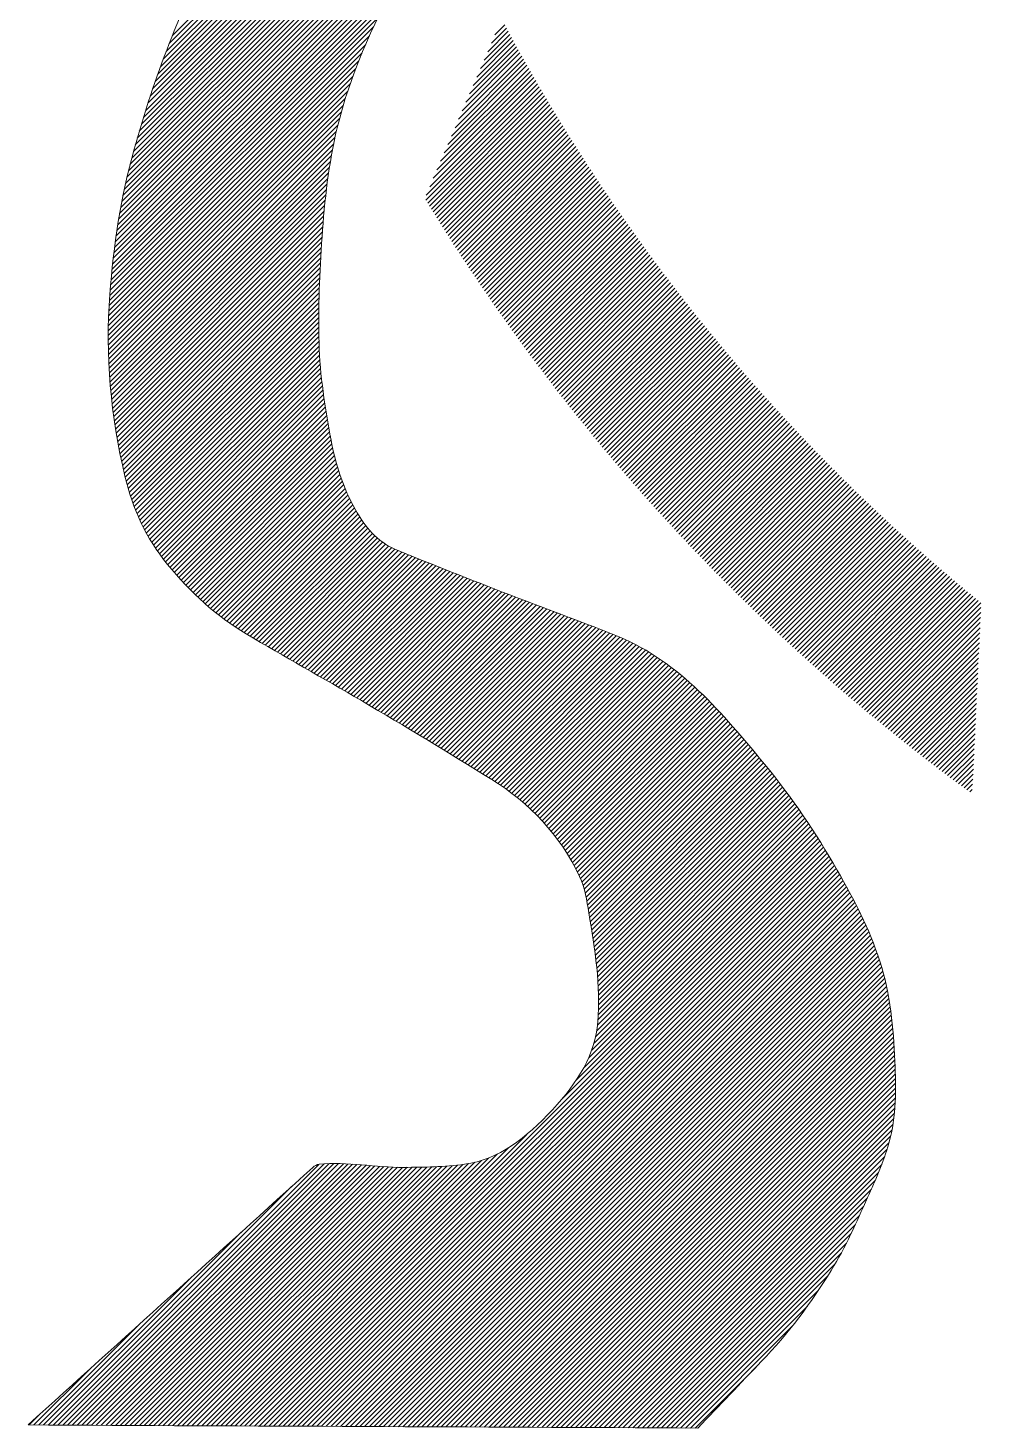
# Model space of a CAD drawing. Header units: inches. Extents: x -49881 to 95347, y -45374 to 27845.
# Drawn here: x 93312.9 to 93597.8, y 2247.5 to 2666.2 of the extents above; entities that cross this region are included whole.
import ezdxf

# ---------------------------------------------------------------- set-up
doc = ezdxf.new("R2010")
doc.units = ezdxf.units.IN
doc.header["$MEASUREMENT"] = 0
doc.layers.add('ONDOCS', color=7, linetype='Continuous', lineweight=0)

# ---------------------------------------------------------------- blocks, each defined once
blk = doc.blocks.new('Template Zicom')
at = {"layer": 'ONDOCS', "color": 7, "linetype": 'Continuous', "lineweight": 0, "ltscale": 100}
for p, q in [((1041.003, 133.321), (1046.731, 139.05)), ((1041.02, 133.376), (1046.681, 139.037)), ((1041.038, 133.43), (1046.632, 139.024)), ((1041.056, 133.485), (1046.582, 139.011)), ((1041.076, 133.541), (1046.532, 138.998)), ((1041.095, 133.598), (1046.482, 138.985)), ((1041.116, 133.655), (1046.432, 138.972)), ((1041.137, 133.713), (1046.382, 138.958)), ((1041.159, 133.772), (1046.331, 138.944)), ((1041.183, 133.832), (1046.28, 138.93)), ((1041.207, 133.893), (1046.228, 138.915)), ((1040.986, 133.268), (1045.292, 137.573)), ((1040.97, 133.215), (1044.975, 137.22)), ((1040.954, 133.162), (1044.759, 136.968)), ((1040.939, 133.11), (1044.586, 136.757)), ((1040.924, 133.059), (1044.437, 136.572)), ((1040.91, 133.007), (1044.305, 136.403)), ((1040.896, 132.957), (1044.185, 136.246)), ((1040.883, 132.907), (1044.074, 136.098)), ((1040.871, 132.858), (1043.971, 135.958)), ((1040.859, 132.81), (1043.874, 135.825)), ((1040.849, 132.763), (1043.782, 135.696)), ((1040.839, 132.716), (1043.697, 135.574)), ((1040.829, 132.67), (1043.618, 135.459)), ((1040.82, 132.624), (1043.545, 135.349)), ((1040.812, 132.579), (1043.476, 135.243)), ((1040.804, 132.534), (1043.411, 135.141)), ((1040.796, 132.49), (1043.349, 135.042)), ((1040.783, 132.402), (1043.234, 134.853)), ((1040.789, 132.446), (1043.29, 134.946)), ((1040.776, 132.359), (1043.18, 134.763)), ((1040.771, 132.317), (1043.128, 134.674)), ((1040.765, 132.274), (1043.078, 134.587)), ((1040.755, 132.191), (1042.983, 134.419)), ((1040.76, 132.232), (1043.03, 134.502)), ((1040.751, 132.149), (1042.938, 134.337)), ((1040.746, 132.108), (1042.894, 134.256)), ((1040.739, 132.027), (1042.815, 134.103)), ((1040.742, 132.068), (1042.853, 134.179)), ((1040.735, 131.987), (1042.779, 134.031)), ((1040.729, 131.907), (1042.714, 133.892)), ((1040.732, 131.947), (1042.745, 133.96)), ((1043.589, 133.705), (1043.786, 133.902)), ((1043.617, 133.77), (1043.773, 133.926)), ((1043.645, 133.834), (1043.76, 133.95)), ((1043.672, 133.899), (1043.747, 133.974)), ((1040.726, 131.868), (1042.685, 133.826)), ((1043.451, 133.383), (1043.851, 133.783)), ((1043.478, 133.447), (1043.838, 133.807)), ((1043.506, 133.512), (1043.825, 133.831)), ((1043.534, 133.576), (1043.812, 133.855)), ((1043.562, 133.641), (1043.799, 133.878)), ((1040.722, 131.79), (1042.632, 133.7)), ((1040.724, 131.829), (1042.657, 133.762)), ((1043.34, 133.125), (1043.904, 133.689)), ((1043.368, 133.189), (1043.891, 133.713)), ((1043.395, 133.254), (1043.878, 133.736)), ((1043.423, 133.318), (1043.864, 133.76)), ((1040.719, 131.713), (1042.586, 133.581)), ((1040.72, 131.751), (1042.608, 133.639)), ((1043.201, 132.803), (1043.971, 133.572)), ((1043.229, 132.867), (1043.957, 133.595)), ((1043.257, 132.932), (1043.944, 133.619)), ((1043.285, 132.996), (1043.931, 133.642)), ((1043.312, 133.06), (1043.917, 133.666)), ((1040.718, 131.676), (1042.566, 133.524)), ((1040.718, 131.638), (1042.547, 133.468)), ((1043.145, 132.636), (1044.011, 133.502)), ((1043.146, 132.674), (1043.998, 133.525)), ((1043.159, 132.613), (1044.025, 133.479)), ((1043.173, 132.59), (1044.038, 133.456)), ((1043.174, 132.738), (1043.984, 133.549)), ((1040.717, 131.601), (1042.53, 133.414)), ((1040.717, 131.565), (1042.514, 133.361)), ((1043.187, 132.567), (1044.052, 133.433)), ((1043.201, 132.545), (1044.066, 133.409)), ((1043.215, 132.522), (1044.08, 133.386)), ((1043.229, 132.499), (1044.093, 133.363)), ((1040.718, 131.528), (1042.499, 133.309)), ((1040.718, 131.492), (1042.485, 133.258)), ((1043.243, 132.477), (1044.107, 133.34)), ((1043.257, 132.454), (1044.121, 133.317)), ((1043.272, 132.431), (1044.135, 133.294)), ((1043.286, 132.409), (1044.149, 133.272)), ((1043.3, 132.386), (1044.163, 133.249)), ((1040.719, 131.456), (1042.472, 133.209)), ((1040.721, 131.421), (1042.46, 133.16)), ((1043.314, 132.364), (1044.177, 133.226)), ((1043.329, 132.341), (1044.191, 133.203)), ((1043.343, 132.319), (1044.205, 133.18)), ((1043.357, 132.296), (1044.219, 133.158)), ((1043.372, 132.274), (1044.233, 133.135)), ((1040.722, 131.385), (1042.45, 133.113)), ((1040.724, 131.35), (1042.44, 133.066)), ((1043.386, 132.252), (1044.247, 133.112)), ((1043.401, 132.229), (1044.261, 133.09)), ((1043.415, 132.207), (1044.275, 133.067)), ((1043.43, 132.185), (1044.29, 133.045)), ((1040.726, 131.316), (1042.431, 133.02)), ((1040.728, 131.281), (1042.422, 132.975)), ((1040.731, 131.247), (1042.415, 132.931)), ((1043.444, 132.163), (1044.304, 133.022)), ((1043.459, 132.141), (1044.318, 133)), ((1043.474, 132.118), (1044.333, 132.977)), ((1043.488, 132.096), (1044.347, 132.955)), ((1043.503, 132.074), (1044.361, 132.933)), ((1040.733, 131.213), (1042.408, 132.887)), ((1040.736, 131.179), (1042.401, 132.844)), ((1043.518, 132.052), (1044.376, 132.91)), ((1043.533, 132.03), (1044.39, 132.888)), ((1043.547, 132.008), (1044.405, 132.866)), ((1043.562, 131.986), (1044.42, 132.844)), ((1043.577, 131.964), (1044.434, 132.821)), ((1040.74, 131.145), (1042.395, 132.801)), ((1040.743, 131.112), (1042.39, 132.759)), ((1040.747, 131.079), (1042.384, 132.717)), ((1043.592, 131.942), (1044.449, 132.799)), ((1043.607, 131.921), (1044.463, 132.777)), ((1043.622, 131.899), (1044.478, 132.755)), ((1043.637, 131.877), (1044.493, 132.733)), ((1043.652, 131.855), (1044.508, 132.711)), ((1040.751, 131.046), (1042.38, 132.675)), ((1040.755, 131.013), (1042.375, 132.634)), ((1043.667, 131.833), (1044.523, 132.689)), ((1043.682, 131.812), (1044.537, 132.667)), ((1043.697, 131.79), (1044.552, 132.645)), ((1043.712, 131.768), (1044.567, 132.623)), ((1043.727, 131.747), (1044.582, 132.602)), ((1040.759, 130.981), (1042.371, 132.593)), ((1040.764, 130.949), (1042.367, 132.552)), ((1040.768, 130.917), (1042.363, 132.512)), ((1043.743, 131.725), (1044.597, 132.58)), ((1043.758, 131.704), (1044.612, 132.558)), ((1043.773, 131.682), (1044.627, 132.536)), ((1043.789, 131.661), (1044.642, 132.515)), ((1043.804, 131.639), (1044.657, 132.493)), ((1040.773, 130.885), (1042.36, 132.472)), ((1040.778, 130.853), (1042.357, 132.432)), ((1040.784, 130.822), (1042.354, 132.392)), ((1043.819, 131.618), (1044.673, 132.471)), ((1043.835, 131.597), (1044.688, 132.45)), ((1043.85, 131.575), (1044.703, 132.428)), ((1043.866, 131.554), (1044.718, 132.407)), ((1043.881, 131.533), (1044.734, 132.385)), ((1040.789, 130.79), (1042.351, 132.352)), ((1040.795, 130.759), (1042.348, 132.313)), ((1043.897, 131.511), (1044.749, 132.364)), ((1043.912, 131.49), (1044.764, 132.342)), ((1043.928, 131.469), (1044.78, 132.321)), ((1043.943, 131.448), (1044.795, 132.3)), ((1043.959, 131.427), (1044.811, 132.278)), ((1040.801, 130.728), (1042.346, 132.273)), ((1040.807, 130.698), (1042.343, 132.234)), ((1040.813, 130.667), (1042.341, 132.195)), ((1043.975, 131.406), (1044.826, 132.257)), ((1043.991, 131.385), (1044.842, 132.236)), ((1044.006, 131.364), (1044.857, 132.215)), ((1044.022, 131.343), (1044.873, 132.193)), ((1044.038, 131.322), (1044.888, 132.172)), ((1040.819, 130.637), (1042.339, 132.156)), ((1040.826, 130.606), (1042.337, 132.117)), ((1040.833, 130.576), (1042.335, 132.078)), ((1044.054, 131.301), (1044.904, 132.151)), ((1044.07, 131.28), (1044.92, 132.13)), ((1044.086, 131.259), (1044.936, 132.109)), ((1044.101, 131.238), (1044.951, 132.088)), ((1044.117, 131.217), (1044.967, 132.067)), ((1040.84, 130.547), (1042.333, 132.04)), ((1040.847, 130.517), (1042.332, 132.002)), ((1040.854, 130.487), (1042.33, 131.964)), ((1044.133, 131.196), (1044.983, 132.046)), ((1044.149, 131.176), (1044.999, 132.025)), ((1044.166, 131.155), (1045.015, 132.004)), ((1044.182, 131.134), (1045.031, 131.983)), ((1044.198, 131.114), (1045.047, 131.963)), ((1040.862, 130.458), (1042.329, 131.926)), ((1040.87, 130.43), (1042.328, 131.888)), ((1040.878, 130.401), (1042.327, 131.85)), ((1044.214, 131.093), (1045.063, 131.942)), ((1044.23, 131.072), (1045.079, 131.921)), ((1044.246, 131.052), (1045.095, 131.9)), ((1044.263, 131.031), (1045.111, 131.88)), ((1044.279, 131.011), (1045.127, 131.859)), ((1040.887, 130.373), (1042.327, 131.813)), ((1040.896, 130.346), (1042.326, 131.776)), ((1044.295, 130.99), (1045.143, 131.839)), ((1044.312, 130.97), (1045.16, 131.818)), ((1044.328, 130.95), (1045.176, 131.797)), ((1044.344, 130.929), (1045.192, 131.777)), ((1044.361, 130.909), (1045.208, 131.756)), ((1040.906, 130.318), (1042.326, 131.739)), ((1040.916, 130.292), (1042.326, 131.702)), ((1040.926, 130.265), (1042.326, 131.665)), ((1044.377, 130.889), (1045.225, 131.736)), ((1044.394, 130.868), (1045.241, 131.716)), ((1044.41, 130.848), (1045.258, 131.695)), ((1044.427, 130.828), (1045.274, 131.675)), ((1044.443, 130.808), (1045.291, 131.655)), ((1044.46, 130.787), (1045.307, 131.634)), ((1040.937, 130.239), (1042.326, 131.629)), ((1040.948, 130.213), (1042.327, 131.592)), ((1040.959, 130.188), (1042.328, 131.556)), ((1044.477, 130.767), (1045.324, 131.614)), ((1044.493, 130.747), (1045.34, 131.594)), ((1044.51, 130.727), (1045.357, 131.574)), ((1044.527, 130.707), (1045.373, 131.554)), ((1044.544, 130.687), (1045.39, 131.534)), ((1040.971, 130.163), (1042.328, 131.52)), ((1040.983, 130.138), (1042.33, 131.485)), ((1040.995, 130.114), (1042.332, 131.45)), ((1044.561, 130.667), (1045.407, 131.513)), ((1044.577, 130.647), (1045.424, 131.493)), ((1044.594, 130.627), (1045.44, 131.473)), ((1044.611, 130.607), (1045.457, 131.453)), ((1044.628, 130.588), (1045.474, 131.434)), ((1041.008, 130.09), (1042.334, 131.415)), ((1041.021, 130.066), (1042.336, 131.381)), ((1041.035, 130.043), (1042.339, 131.347)), ((1041.049, 130.02), (1042.343, 131.314)), ((1044.645, 130.568), (1045.491, 131.414)), ((1044.662, 130.548), (1045.508, 131.394)), ((1044.679, 130.528), (1045.525, 131.374)), ((1044.696, 130.509), (1045.542, 131.354)), ((1044.713, 130.489), (1045.559, 131.334)), ((1044.73, 130.469), (1045.576, 131.315)), ((1041.063, 129.997), (1042.346, 131.28)), ((1041.077, 129.975), (1042.35, 131.247)), ((1041.092, 129.953), (1042.354, 131.215)), ((1044.747, 130.45), (1045.593, 131.295)), ((1044.765, 130.43), (1045.61, 131.275)), ((1044.782, 130.41), (1045.627, 131.256)), ((1044.799, 130.391), (1045.644, 131.236)), ((1044.816, 130.371), (1045.662, 131.216)), ((1041.108, 129.932), (1042.358, 131.182)), ((1041.123, 129.911), (1042.362, 131.15)), ((1041.139, 129.89), (1042.367, 131.118)), ((1044.834, 130.352), (1045.679, 131.197)), ((1044.851, 130.332), (1045.696, 131.177)), ((1044.868, 130.313), (1045.713, 131.158)), ((1044.886, 130.294), (1045.731, 131.139)), ((1044.903, 130.274), (1045.748, 131.119)), ((1044.921, 130.255), (1045.766, 131.1)), ((1041.155, 129.869), (1042.372, 131.086)), ((1041.172, 129.849), (1042.377, 131.054)), ((1041.189, 129.829), (1042.382, 131.022)), ((1044.938, 130.236), (1045.783, 131.08)), ((1044.956, 130.216), (1045.8, 131.061)), ((1044.973, 130.197), (1045.818, 131.042)), ((1044.991, 130.178), (1045.836, 131.023)), ((1045.008, 130.159), (1045.853, 131.003)), ((1041.205, 129.809), (1042.387, 130.99)), ((1041.222, 129.789), (1042.392, 130.959)), ((1041.24, 129.769), (1042.398, 130.928)), ((1041.257, 129.75), (1042.403, 130.896)), ((1045.026, 130.14), (1045.871, 130.984)), ((1045.044, 130.12), (1045.888, 130.965)), ((1045.061, 130.101), (1045.906, 130.946)), ((1045.079, 130.082), (1045.924, 130.927)), ((1045.097, 130.063), (1045.942, 130.908)), ((1045.115, 130.044), (1045.959, 130.889)), ((1041.274, 129.731), (1042.409, 130.865)), ((1041.292, 129.712), (1042.415, 130.834)), ((1041.31, 129.693), (1042.42, 130.803)), ((1045.133, 130.025), (1045.977, 130.87)), ((1045.15, 130.006), (1045.995, 130.851)), ((1045.168, 129.988), (1046.013, 130.832)), ((1045.186, 129.969), (1046.031, 130.813)), ((1045.204, 129.95), (1046.049, 130.794)), ((1041.328, 129.674), (1042.426, 130.772)), ((1041.346, 129.655), (1042.432, 130.742)), ((1041.365, 129.637), (1042.439, 130.711)), ((1041.383, 129.619), (1042.446, 130.682)), ((1045.222, 129.931), (1046.067, 130.776)), ((1045.24, 129.912), (1046.085, 130.757)), ((1045.258, 129.893), (1046.103, 130.738)), ((1045.276, 129.875), (1046.121, 130.719)), ((1045.294, 129.856), (1046.139, 130.701)), ((1045.312, 129.837), (1046.157, 130.682)), ((1041.402, 129.601), (1042.453, 130.652)), ((1041.421, 129.583), (1042.461, 130.623)), ((1041.44, 129.565), (1042.469, 130.595)), ((1041.459, 129.548), (1042.478, 130.566)), ((1045.331, 129.819), (1046.175, 130.663)), ((1045.349, 129.8), (1046.193, 130.645)), ((1045.367, 129.782), (1046.212, 130.626)), ((1045.385, 129.763), (1046.23, 130.608)), ((1045.404, 129.745), (1046.248, 130.589)), ((1045.422, 129.726), (1046.267, 130.571)), ((1041.479, 129.531), (1042.487, 130.539)), ((1041.499, 129.514), (1042.496, 130.511)), ((1041.519, 129.497), (1042.506, 130.484)), ((1041.539, 129.48), (1042.516, 130.458)), ((1045.44, 129.708), (1046.285, 130.552)), ((1045.459, 129.689), (1046.303, 130.534)), ((1045.477, 129.671), (1046.322, 130.516)), ((1045.495, 129.653), (1046.34, 130.497)), ((1045.514, 129.634), (1046.359, 130.479)), ((1045.532, 129.616), (1046.377, 130.461)), ((1041.56, 129.464), (1042.527, 130.432)), ((1041.58, 129.448), (1042.538, 130.406)), ((1041.601, 129.432), (1042.549, 130.38)), ((1041.623, 129.417), (1042.561, 130.355)), ((1045.551, 129.598), (1046.396, 130.443)), ((1045.569, 129.579), (1046.414, 130.424)), ((1045.588, 129.561), (1046.433, 130.406)), ((1045.607, 129.543), (1046.452, 130.388)), ((1045.625, 129.525), (1046.47, 130.37)), ((1045.644, 129.507), (1046.489, 130.352)), ((1041.644, 129.401), (1042.573, 130.33)), ((1041.666, 129.386), (1042.586, 130.306)), ((1041.688, 129.372), (1042.598, 130.282)), ((1041.71, 129.357), (1042.612, 130.259)), ((1045.663, 129.489), (1046.508, 130.334)), ((1045.681, 129.471), (1046.527, 130.316)), ((1045.7, 129.453), (1046.545, 130.298)), ((1045.719, 129.435), (1046.564, 130.28)), ((1045.738, 129.417), (1046.583, 130.262)), ((1045.757, 129.399), (1046.602, 130.244)), ((1041.733, 129.343), (1042.625, 130.235)), ((1041.755, 129.329), (1042.639, 130.213)), ((1041.778, 129.315), (1042.654, 130.191)), ((1041.801, 129.301), (1042.669, 130.169)), ((1041.825, 129.288), (1042.685, 130.148)), ((1045.776, 129.381), (1046.621, 130.227)), ((1045.795, 129.363), (1046.64, 130.209)), ((1045.813, 129.345), (1046.659, 130.191)), ((1045.832, 129.327), (1046.678, 130.173)), ((1045.851, 129.31), (1046.697, 130.156)), ((1045.871, 129.292), (1046.716, 130.138)), ((1041.848, 129.274), (1042.701, 130.127)), ((1041.871, 129.26), (1042.718, 130.108)), ((1041.894, 129.247), (1042.736, 130.088)), ((1041.917, 129.233), (1042.754, 130.07)), ((1041.941, 129.22), (1042.773, 130.052)), ((1041.964, 129.206), (1042.793, 130.036)), ((1045.89, 129.274), (1046.736, 130.12)), ((1045.909, 129.257), (1046.755, 130.103)), ((1045.928, 129.239), (1046.774, 130.085)), ((1045.947, 129.221), (1046.793, 130.068)), ((1045.966, 129.204), (1046.813, 130.05)), ((1045.985, 129.186), (1046.832, 130.033)), ((1041.987, 129.193), (1042.814, 130.02)), ((1042.01, 129.179), (1042.836, 130.005)), ((1042.034, 129.166), (1042.859, 129.991)), ((1042.057, 129.152), (1042.883, 129.978)), ((1042.08, 129.139), (1042.908, 129.967)), ((1042.104, 129.126), (1042.934, 129.956)), ((1042.127, 129.112), (1042.96, 129.945)), ((1042.151, 129.099), (1042.986, 129.935)), ((1042.174, 129.085), (1043.013, 129.924)), ((1046.005, 129.169), (1046.851, 130.015)), ((1046.024, 129.151), (1046.871, 129.998)), ((1046.043, 129.134), (1046.89, 129.98)), ((1046.063, 129.116), (1046.91, 129.963)), ((1046.082, 129.099), (1046.929, 129.946)), ((1046.101, 129.081), (1046.949, 129.929)), ((1042.197, 129.072), (1043.039, 129.913)), ((1042.221, 129.059), (1043.065, 129.903)), ((1042.244, 129.045), (1043.091, 129.892)), ((1042.268, 129.032), (1043.117, 129.881)), ((1042.291, 129.018), (1043.143, 129.871)), ((1042.314, 129.005), (1043.17, 129.86)), ((1042.338, 128.992), (1043.196, 129.85)), ((1042.361, 128.978), (1043.222, 129.839)), ((1042.384, 128.965), (1043.248, 129.829)), ((1042.408, 128.951), (1043.275, 129.818)), ((1046.121, 129.064), (1046.968, 129.911)), ((1046.14, 129.047), (1046.988, 129.894)), ((1046.16, 129.03), (1047.007, 129.877)), ((1046.179, 129.012), (1047.027, 129.86)), ((1046.199, 128.995), (1047.047, 129.843)), ((1046.219, 128.978), (1047.066, 129.826)), ((1042.431, 128.938), (1043.301, 129.808)), ((1042.454, 128.924), (1043.327, 129.797)), ((1042.478, 128.911), (1043.354, 129.787)), ((1042.501, 128.897), (1043.38, 129.777)), ((1042.524, 128.884), (1043.407, 129.766)), ((1042.548, 128.87), (1043.433, 129.756)), ((1042.571, 128.857), (1043.459, 129.745)), ((1042.594, 128.843), (1043.486, 129.735)), ((1042.617, 128.83), (1043.512, 129.725)), ((1042.64, 128.816), (1043.539, 129.714)), ((1046.238, 128.961), (1047.086, 129.809)), ((1046.258, 128.944), (1047.106, 129.792)), ((1046.277, 128.926), (1047.126, 129.775)), ((1046.297, 128.909), (1047.146, 129.758)), ((1046.317, 128.892), (1047.165, 129.741)), ((1046.337, 128.875), (1047.185, 129.724)), ((1042.664, 128.802), (1043.565, 129.704)), ((1042.687, 128.789), (1043.591, 129.694)), ((1042.71, 128.775), (1043.618, 129.683)), ((1042.733, 128.761), (1043.644, 129.673)), ((1042.756, 128.748), (1043.671, 129.663)), ((1042.779, 128.734), (1043.697, 129.652)), ((1042.802, 128.72), (1043.724, 129.642)), ((1042.825, 128.707), (1043.75, 129.632)), ((1042.848, 128.693), (1043.777, 129.622)), ((1042.871, 128.679), (1043.804, 129.611)), ((1042.895, 128.666), (1043.83, 129.601)), ((1046.357, 128.858), (1047.205, 129.707)), ((1046.376, 128.841), (1047.225, 129.69)), ((1046.396, 128.825), (1047.245, 129.674)), ((1046.416, 128.808), (1047.265, 129.657)), ((1046.436, 128.791), (1047.285, 129.64)), ((1046.456, 128.774), (1047.306, 129.624)), ((1046.476, 128.757), (1047.326, 129.607)), ((1042.918, 128.652), (1043.857, 129.591)), ((1042.941, 128.638), (1043.883, 129.581)), ((1042.964, 128.624), (1043.91, 129.571)), ((1042.987, 128.611), (1043.937, 129.561)), ((1043.01, 128.597), (1043.963, 129.551)), ((1043.033, 128.583), (1043.99, 129.541)), ((1043.056, 128.569), (1044.017, 129.53)), ((1043.079, 128.555), (1044.044, 129.52)), ((1043.102, 128.542), (1044.07, 129.51)), ((1043.125, 128.528), (1044.097, 129.5)), ((1046.496, 128.74), (1047.346, 129.59)), ((1046.516, 128.724), (1047.366, 129.574)), ((1046.536, 128.707), (1047.386, 129.557)), ((1046.556, 128.69), (1047.387, 129.521)), ((1043.148, 128.514), (1044.124, 129.49)), ((1043.17, 128.5), (1044.15, 129.48)), ((1043.193, 128.486), (1044.177, 129.47)), ((1043.216, 128.472), (1044.203, 129.46)), ((1043.239, 128.459), (1044.23, 129.449)), ((1043.262, 128.445), (1044.257, 129.439)), ((1043.285, 128.431), (1044.283, 129.429)), ((1043.308, 128.417), (1044.31, 129.419)), ((1043.331, 128.403), (1044.336, 129.409)), ((1043.354, 128.389), (1044.363, 129.398)), ((1043.376, 128.375), (1044.389, 129.388)), ((1046.576, 128.674), (1047.386, 129.483)), ((1046.597, 128.657), (1047.384, 129.444)), ((1046.617, 128.641), (1047.382, 129.406)), ((1043.399, 128.361), (1044.416, 129.378)), ((1043.422, 128.347), (1044.442, 129.367)), ((1043.445, 128.333), (1044.469, 129.357)), ((1043.468, 128.319), (1044.495, 129.346)), ((1043.49, 128.305), (1044.521, 129.336)), ((1043.513, 128.291), (1044.548, 129.325)), ((1043.536, 128.277), (1044.574, 129.315)), ((1043.558, 128.263), (1044.6, 129.304)), ((1043.581, 128.249), (1044.626, 129.294)), ((1043.604, 128.235), (1044.652, 129.283)), ((1046.637, 128.624), (1047.38, 129.367)), ((1046.657, 128.607), (1047.378, 129.328)), ((1046.678, 128.591), (1047.376, 129.29)), ((1043.626, 128.22), (1044.677, 129.271)), ((1043.649, 128.206), (1044.703, 129.26)), ((1043.672, 128.192), (1044.727, 129.248)), ((1043.694, 128.177), (1044.752, 129.235)), ((1043.716, 128.163), (1044.776, 129.223)), ((1043.738, 128.148), (1044.799, 129.209)), ((1043.759, 128.132), (1044.823, 129.196)), ((1043.78, 128.117), (1044.846, 129.182)), ((1046.698, 128.575), (1047.375, 129.251)), ((1046.718, 128.558), (1047.373, 129.213)), ((1046.739, 128.542), (1047.371, 129.174)), ((1043.801, 128.101), (1044.869, 129.168)), ((1043.822, 128.085), (1044.891, 129.154)), ((1043.842, 128.069), (1044.913, 129.14)), ((1043.863, 128.052), (1044.935, 129.125)), ((1043.883, 128.035), (1044.957, 129.11)), ((1043.902, 128.018), (1044.979, 129.094)), ((1043.922, 128.001), (1045, 129.079)), ((1046.759, 128.525), (1047.369, 129.135)), ((1046.78, 128.509), (1047.367, 129.097)), ((1043.941, 127.983), (1045.021, 129.063)), ((1043.96, 127.965), (1045.042, 129.047)), ((1043.978, 127.947), (1045.062, 129.031)), ((1043.997, 127.929), (1045.083, 129.014)), ((1044.015, 127.91), (1045.103, 128.998)), ((1044.033, 127.891), (1045.123, 128.981)), ((1044.05, 127.872), (1045.142, 128.964)), ((1046.8, 128.493), (1047.365, 129.058)), ((1046.821, 128.476), (1047.364, 129.019)), ((1046.841, 128.46), (1047.362, 128.981)), ((1044.067, 127.852), (1045.162, 128.947)), ((1044.084, 127.832), (1045.181, 128.929)), ((1044.101, 127.812), (1045.201, 128.912)), ((1044.118, 127.792), (1045.22, 128.894)), ((1044.134, 127.771), (1045.238, 128.876)), ((1044.15, 127.75), (1045.257, 128.858)), ((1046.862, 128.444), (1047.36, 128.942)), ((1046.882, 128.428), (1047.358, 128.904)), ((1046.903, 128.412), (1047.356, 128.865)), ((1044.165, 127.729), (1045.276, 128.84)), ((1044.18, 127.708), (1045.294, 128.822)), ((1044.195, 127.686), (1045.313, 128.803)), ((1044.21, 127.664), (1045.331, 128.784)), ((1044.224, 127.641), (1045.349, 128.766)), ((1044.238, 127.619), (1045.367, 128.747)), ((1046.924, 128.396), (1047.354, 128.826)), ((1046.944, 128.38), (1047.353, 128.788)), ((1046.965, 128.363), (1047.351, 128.749)), ((1044.252, 127.595), (1045.385, 128.728)), ((1044.265, 127.572), (1045.402, 128.709)), ((1044.279, 127.548), (1045.42, 128.69)), ((1044.291, 127.524), (1045.437, 128.67)), ((1044.304, 127.5), (1045.455, 128.651)), ((1046.986, 128.347), (1047.349, 128.71)), ((1047.007, 128.331), (1047.347, 128.672)), ((1044.316, 127.475), (1045.472, 128.632)), ((1044.327, 127.45), (1045.489, 128.612)), ((1044.338, 127.423), (1045.507, 128.593)), ((1044.347, 127.396), (1045.524, 128.573)), ((1044.355, 127.367), (1045.541, 128.553)), ((1044.362, 127.338), (1045.558, 128.533)), ((1047.028, 128.316), (1047.345, 128.633)), ((1047.048, 128.3), (1047.343, 128.595)), ((1047.069, 128.284), (1047.342, 128.556)), ((1044.369, 127.308), (1045.575, 128.513)), ((1044.375, 127.277), (1045.592, 128.493)), ((1044.38, 127.245), (1045.608, 128.474)), ((1044.385, 127.214), (1045.625, 128.454)), ((1044.391, 127.182), (1045.642, 128.433)), ((1047.09, 128.268), (1047.34, 128.517)), ((1047.111, 128.252), (1047.338, 128.479)), ((1047.132, 128.236), (1047.336, 128.44)), ((1044.396, 127.151), (1045.659, 128.413)), ((1044.401, 127.119), (1045.675, 128.393)), ((1044.407, 127.088), (1045.692, 128.373)), ((1044.412, 127.056), (1045.708, 128.353)), ((1044.417, 127.025), (1045.725, 128.333)), ((1047.153, 128.22), (1047.334, 128.401)), ((1047.174, 128.205), (1047.332, 128.363)), ((1047.195, 128.189), (1047.331, 128.324)), ((1044.422, 126.993), (1045.742, 128.313)), ((1044.427, 126.961), (1045.758, 128.292)), ((1044.431, 126.928), (1045.775, 128.272)), ((1044.436, 126.896), (1045.791, 128.251)), ((1044.44, 126.863), (1045.807, 128.231)), ((1044.444, 126.831), (1045.823, 128.21)), ((1047.216, 128.173), (1047.329, 128.286)), ((1047.238, 128.158), (1047.327, 128.247)), ((1044.447, 126.798), (1045.839, 128.189)), ((1044.451, 126.764), (1045.855, 128.169)), ((1044.454, 126.731), (1045.871, 128.148)), ((1044.457, 126.697), (1045.887, 128.127)), ((1044.459, 126.662), (1045.903, 128.106)), ((1047.259, 128.142), (1047.325, 128.208)), ((1047.28, 128.127), (1047.323, 128.17)), ((1047.301, 128.111), (1047.321, 128.131)), ((1044.461, 126.628), (1045.918, 128.084)), ((1044.463, 126.592), (1045.934, 128.063)), ((1044.464, 126.557), (1045.949, 128.042)), ((1044.465, 126.52), (1045.964, 128.02)), ((1044.465, 126.484), (1045.98, 127.999)), ((1044.451, 126.286), (1046.055, 127.89)), ((1044.457, 126.329), (1046.04, 127.912)), ((1044.46, 126.369), (1046.025, 127.934)), ((1044.462, 126.408), (1046.01, 127.956)), ((1044.464, 126.446), (1045.995, 127.977)), ((1044.387, 126.075), (1046.113, 127.801)), ((1044.412, 126.137), (1046.099, 127.823)), ((1044.43, 126.192), (1046.084, 127.846)), ((1044.443, 126.241), (1046.069, 127.868)), ((1041.724, 123.265), (1046.17, 127.711)), ((1041.761, 123.265), (1046.184, 127.688)), ((1044.177, 125.755), (1046.156, 127.734)), ((1044.295, 125.91), (1046.142, 127.756)), ((1044.351, 126.003), (1046.127, 127.779)), ((1041.797, 123.265), (1046.198, 127.666)), ((1041.834, 123.264), (1046.212, 127.643)), ((1041.87, 123.264), (1046.226, 127.62)), ((1041.907, 123.264), (1046.24, 127.597)), ((1041.944, 123.264), (1046.253, 127.574)), ((1041.98, 123.264), (1046.267, 127.55)), ((1042.017, 123.264), (1046.28, 127.527)), ((1042.053, 123.263), (1046.294, 127.504)), ((1042.09, 123.263), (1046.307, 127.48)), ((1042.127, 123.263), (1046.321, 127.457)), ((1042.163, 123.263), (1046.334, 127.434)), ((1042.2, 123.263), (1046.347, 127.41)), ((1042.237, 123.263), (1046.36, 127.386)), ((1042.273, 123.262), (1046.373, 127.362)), ((1042.31, 123.262), (1046.386, 127.339)), ((1042.346, 123.262), (1046.399, 127.315)), ((1042.383, 123.262), (1046.412, 127.29)), ((1042.42, 123.262), (1046.424, 127.266)), ((1042.456, 123.262), (1046.437, 127.242)), ((1042.493, 123.261), (1046.449, 127.217)), ((1042.53, 123.261), (1046.461, 127.193)), ((1042.566, 123.261), (1046.473, 127.168)), ((1042.603, 123.261), (1046.485, 127.143)), ((1042.639, 123.261), (1046.496, 127.118)), ((1042.676, 123.261), (1046.508, 127.092)), ((1042.713, 123.26), (1046.519, 127.067)), ((1042.749, 123.26), (1046.53, 127.041)), ((1042.786, 123.26), (1046.541, 127.015)), ((1042.822, 123.26), (1046.551, 126.989)), ((1042.859, 123.26), (1046.562, 126.963)), ((1042.896, 123.26), (1046.572, 126.936)), ((1042.932, 123.259), (1046.582, 126.909)), ((1042.969, 123.259), (1046.592, 126.882)), ((1043.006, 123.259), (1046.601, 126.855)), ((1043.042, 123.259), (1046.61, 126.827)), ((1043.079, 123.259), (1046.619, 126.799)), ((1043.115, 123.259), (1046.628, 126.771)), ((1043.152, 123.258), (1046.636, 126.742)), ((1043.189, 123.258), (1046.644, 126.714)), ((1043.225, 123.258), (1046.651, 126.684)), ((1043.262, 123.258), (1046.658, 126.655)), ((1043.298, 123.258), (1046.665, 126.624)), ((1043.335, 123.258), (1046.672, 126.594)), ((1043.372, 123.257), (1046.678, 126.563)), ((1043.408, 123.257), (1046.683, 126.532)), ((1043.445, 123.257), (1046.689, 126.501)), ((1043.482, 123.257), (1046.694, 126.469)), ((1043.518, 123.257), (1046.698, 126.437)), ((1043.555, 123.257), (1046.702, 126.404)), ((1043.591, 123.256), (1046.706, 126.371)), ((1043.628, 123.256), (1046.71, 126.338)), ((1043.665, 123.256), (1046.713, 126.305)), ((1043.701, 123.256), (1046.716, 126.271)), ((1043.738, 123.256), (1046.719, 126.237)), ((1043.775, 123.256), (1046.722, 126.203)), ((1043.811, 123.255), (1046.724, 126.168)), ((1043.848, 123.255), (1046.726, 126.133)), ((1043.884, 123.255), (1046.728, 126.098)), ((1043.921, 123.255), (1046.729, 126.063)), ((1043.958, 123.255), (1046.731, 126.028)), ((1043.994, 123.255), (1046.732, 125.992)), ((1044.031, 123.254), (1046.733, 125.957)), ((1044.067, 123.254), (1046.734, 125.921)), ((1044.104, 123.254), (1046.734, 125.884)), ((1044.141, 123.254), (1046.735, 125.848)), ((1044.177, 123.254), (1046.734, 125.811)), ((1044.214, 123.254), (1046.733, 125.773)), ((1044.251, 123.253), (1046.732, 125.734)), ((1044.287, 123.253), (1046.729, 125.695)), ((1044.324, 123.253), (1046.726, 125.655)), ((1044.36, 123.253), (1046.721, 125.614)), ((1044.397, 123.253), (1046.715, 125.571)), ((1041.687, 123.265), (1043.915, 125.492)), ((1044.434, 123.253), (1046.707, 125.526)), ((1044.47, 123.252), (1046.697, 125.479)), ((1044.507, 123.252), (1046.684, 125.429)), ((1041.614, 123.265), (1043.693, 125.345)), ((1041.651, 123.265), (1043.778, 125.392)), ((1044.543, 123.252), (1046.668, 125.377)), ((1044.58, 123.252), (1046.65, 125.322)), ((1040.332, 123.271), (1042.326, 125.264)), ((1040.369, 123.271), (1042.366, 125.268)), ((1040.406, 123.271), (1042.404, 125.269)), ((1040.442, 123.271), (1042.442, 125.27)), ((1040.479, 123.27), (1042.478, 125.27)), ((1040.516, 123.27), (1042.514, 125.269)), ((1040.552, 123.27), (1042.549, 125.267)), ((1040.589, 123.27), (1042.584, 125.265)), ((1040.625, 123.27), (1042.618, 125.263)), ((1040.662, 123.27), (1042.653, 125.26)), ((1040.699, 123.269), (1042.687, 125.258)), ((1040.735, 123.269), (1042.721, 125.255)), ((1040.772, 123.269), (1042.755, 125.252)), ((1040.808, 123.269), (1042.789, 125.249)), ((1040.845, 123.269), (1042.823, 125.247)), ((1040.882, 123.269), (1042.858, 125.245)), ((1040.918, 123.269), (1042.893, 125.243)), ((1040.955, 123.268), (1042.928, 125.242)), ((1040.992, 123.268), (1042.965, 125.241)), ((1041.028, 123.268), (1043.002, 125.242)), ((1041.065, 123.268), (1043.039, 125.242)), ((1041.101, 123.268), (1043.076, 125.242)), ((1041.138, 123.268), (1043.113, 125.243)), ((1041.175, 123.267), (1043.151, 125.243)), ((1041.211, 123.267), (1043.189, 125.245)), ((1041.248, 123.267), (1043.227, 125.246)), ((1041.284, 123.267), (1043.266, 125.248)), ((1041.321, 123.267), (1043.305, 125.25)), ((1041.358, 123.267), (1043.345, 125.254)), ((1041.394, 123.266), (1043.386, 125.258)), ((1041.431, 123.266), (1043.428, 125.263)), ((1041.468, 123.266), (1043.471, 125.27)), ((1041.504, 123.266), (1043.518, 125.28)), ((1041.541, 123.266), (1043.569, 125.294)), ((1041.577, 123.266), (1043.627, 125.315)), ((1044.617, 123.252), (1046.629, 125.264)), ((1044.653, 123.252), (1046.605, 125.203)), ((1044.69, 123.251), (1046.579, 125.14)), ((1040.296, 123.271), (1042.118, 125.094)), ((1044.727, 123.251), (1046.551, 125.075)), ((1044.763, 123.251), (1046.52, 125.008)), ((1044.8, 123.251), (1046.49, 124.941)), ((1044.836, 123.251), (1046.459, 124.874)), ((1044.873, 123.251), (1046.428, 124.805)), ((1040.259, 123.271), (1041.734, 124.746)), ((1044.91, 123.25), (1046.395, 124.736)), ((1044.946, 123.25), (1046.359, 124.663)), ((1044.983, 123.25), (1046.319, 124.586)), ((1045.02, 123.25), (1046.273, 124.503)), ((1040.223, 123.272), (1041.35, 124.399)), ((1045.056, 123.25), (1046.215, 124.409)), ((1045.093, 123.25), (1046.146, 124.303)), ((1045.129, 123.249), (1046.061, 124.181)), ((1040.186, 123.272), (1040.966, 124.052)), ((1045.166, 123.249), (1045.946, 124.029)), ((1045.203, 123.249), (1045.669, 123.715)), ((1040.149, 123.272), (1040.582, 123.704)), ((1040.113, 123.272), (1040.197, 123.357))]:
    blk.add_line(p, q, dxfattribs=at)
blk.add_open_spline([(1040.104, 123.272), (1041.81, 123.264), (1043.517, 123.257), (1045.224, 123.249), (1045.386, 123.419), (1045.548, 123.589), (1045.71, 123.759), (1045.912, 123.97), (1046.089, 124.203), (1046.243, 124.454), (1046.353, 124.632), (1046.435, 124.82), (1046.521, 125.01), (1046.583, 125.147), (1046.641, 125.28), (1046.683, 125.427), (1046.742, 125.633), (1046.738, 125.844), (1046.729, 126.052), (1046.719, 126.308), (1046.695, 126.564), (1046.614, 126.817), (1046.533, 127.067), (1046.419, 127.287), (1046.289, 127.512), (1046.123, 127.8), (1045.946, 128.064), (1045.733, 128.323), (1045.414, 128.711), (1045.079, 129.109), (1044.621, 129.296), (1044.283, 129.434), (1043.941, 129.556), (1043.602, 129.689), (1043.37, 129.781), (1043.138, 129.871), (1042.907, 129.968), (1042.775, 130.022), (1042.678, 130.139), (1042.606, 130.269), (1042.51, 130.441), (1042.455, 130.615), (1042.42, 130.801), (1042.375, 131.048), (1042.334, 131.294), (1042.328, 131.543), (1042.321, 131.813), (1042.332, 132.084), (1042.351, 132.354), (1042.371, 132.634), (1042.4, 132.912), (1042.467, 133.188), (1042.564, 133.59), (1042.732, 133.96), (1042.93, 134.323), (1043.2, 134.816), (1043.486, 135.281), (1043.811, 135.736), (1044.244, 136.344), (1044.698, 136.92), (1045.201, 137.474), (1045.556, 137.865), (1045.922, 138.246), (1046.359, 138.539), (1046.645, 138.732), (1046.939, 138.909), (1047.229, 139.096), (1047.24, 139.103), (1047.257, 139.112), (1047.262, 139.119), (1047.332, 139.199), (1046.934, 139.104), (1046.779, 139.062), (1046.406, 138.963), (1046.023, 138.879), (1045.664, 138.701), (1045.133, 138.439), (1044.675, 138.108), (1044.228, 137.728), (1043.64, 137.23), (1043.108, 136.713), (1042.606, 136.13), (1042.195, 135.652), (1041.844, 135.156), (1041.54, 134.601), (1041.264, 134.096), (1041.071, 133.58), (1040.915, 133.025), (1040.811, 132.657), (1040.757, 132.286), (1040.729, 131.914), (1040.695, 131.453), (1040.734, 130.985), (1040.845, 130.524), (1040.904, 130.277), (1041.003, 130.054), (1041.17, 129.851), (1041.349, 129.634), (1041.541, 129.456), (1041.772, 129.319), (1042.064, 129.145), (1042.36, 128.981), (1042.652, 128.809), (1042.987, 128.612), (1043.318, 128.413), (1043.648, 128.207), (1043.932, 128.029), (1044.173, 127.781), (1044.32, 127.465), (1044.362, 127.375), (1044.373, 127.282), (1044.39, 127.187), (1044.438, 126.912), (1044.48, 126.629), (1044.459, 126.353), (1044.44, 126.104), (1044.305, 125.889), (1044.112, 125.682), (1043.91, 125.465), (1043.703, 125.302), (1043.44, 125.265), (1043.285, 125.243), (1043.131, 125.243), (1042.977, 125.241), (1042.76, 125.24), (1042.544, 125.286), (1042.328, 125.265), (1042.311, 125.263), (1042.294, 125.253), (1042.281, 125.241), (1041.556, 124.585), (1040.83, 123.929), (1040.104, 123.272)], degree=3, knots=[0, 0, 0, 0, 0.282273, 0.282273, 0.282273, 0.286842, 0.286842, 0.286842, 0.292521, 0.292521, 0.292521, 0.296552, 0.296552, 0.296552, 0.299454, 0.299454, 0.299454, 0.303521, 0.303521, 0.303521, 0.308536, 0.308536, 0.308536, 0.313509, 0.313509, 0.313509, 0.319885, 0.319885, 0.319885, 0.329467, 0.329467, 0.329467, 0.336554, 0.336554, 0.336554, 0.341408, 0.341408, 0.341408, 0.34417, 0.34417, 0.34417, 0.347829, 0.347829, 0.347829, 0.352673, 0.352673, 0.352673, 0.357934, 0.357934, 0.357934, 0.363394, 0.363394, 0.363394, 0.371345, 0.371345, 0.371345, 0.382142, 0.382142, 0.382142, 0.396572, 0.396572, 0.396572, 0.406779, 0.406779, 0.406779, 0.413478, 0.413478, 0.413478, 0.413739, 0.413739, 0.413739, 0.416897, 0.416897, 0.416897, 0.424496, 0.424496, 0.424496, 0.435746, 0.435746, 0.435746, 0.450513, 0.450513, 0.450513, 0.462599, 0.462599, 0.462599, 0.473591, 0.473591, 0.473591, 0.480902, 0.480902, 0.480902, 0.489947, 0.489947, 0.489947, 0.494785, 0.494785, 0.494785, 0.5, 0.5, 0.5, 0.551101, 0.551101, 0.551101, 0.609581, 0.609581, 0.609581, 0.65984, 0.65984, 0.65984, 0.674235, 0.674235, 0.674235, 0.716277, 0.716277, 0.716277, 0.754274, 0.754274, 0.754274, 0.793996, 0.793996, 0.793996, 0.817301, 0.817301, 0.817301, 0.849908, 0.849908, 0.849908, 0.852511, 0.852511, 0.852511, 1, 1, 1, 1], dxfattribs=at)

msp = doc.modelspace()

# ---------------------------------------------------------------- block references
at = {"xscale": 39.116, "yscale": 39.116, "zscale": 39.116}
msp.add_blockref('Template Zicom', (52628.23, -2573.46), dxfattribs=at)

doc.saveas('drawing.dxf')
